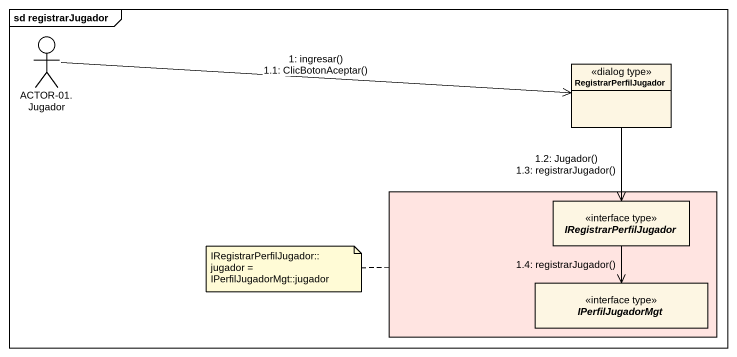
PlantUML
@startuml
mainframe sd registrarJugador
allowmixing
hide circle
hide empty members
actor "ACTOR-01. Jugador" as ACTOR_01_Jugador
class RegistrarPerfilJugador <<dialog type>>
rectangle " " as rectangle1 #FFE4E1 {
  interface IRegistrarPerfilJugador <<interface type>>
  interface IPerfilJugadorMgt <<interface type>>
}
ACTOR_01_Jugador -right-> RegistrarPerfilJugador : 1: ingresar()\n1.1: ClicBotonAceptar()
RegistrarPerfilJugador --> IRegistrarPerfilJugador : 1.2: Jugador()\n1.3: registrarJugador()
IRegistrarPerfilJugador --> IPerfilJugadorMgt : 1.4: registrarJugador()
note left of rectangle1 : IRegistrarPerfilJugador::jugador = IPerfilJugadorMgt::jugador
@enduml
